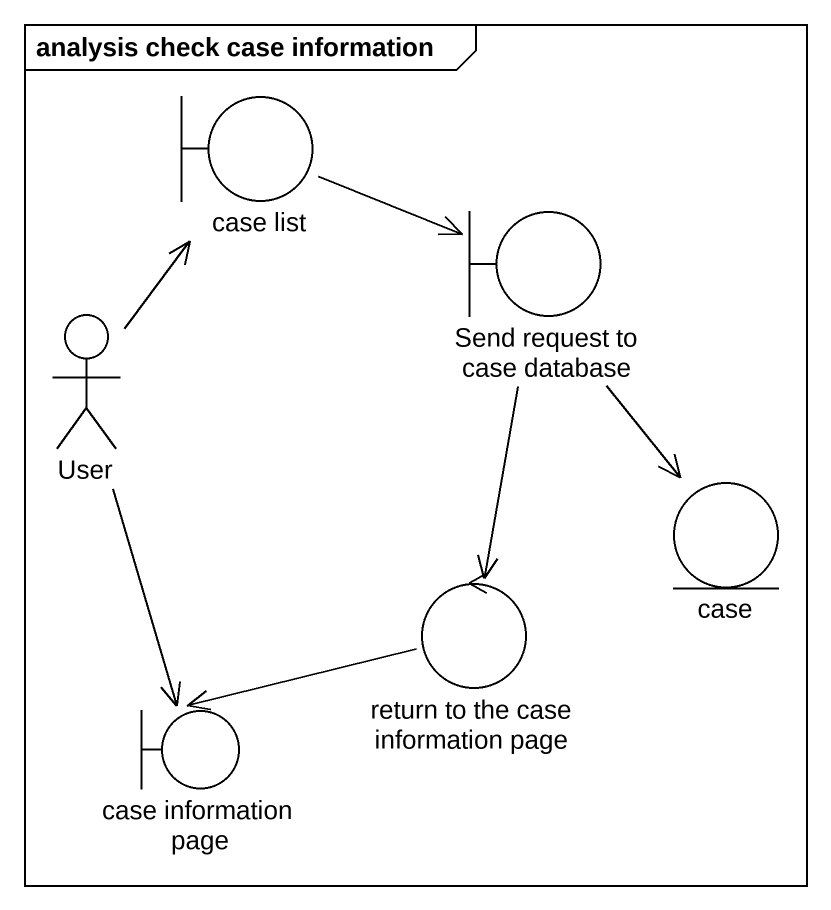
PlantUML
@startuml
mainframe analysis check case information
boundary "case list" as case_list
boundary "Send request to case database" as Send_request_to_case
actor User
entity case
control "return to the case information page" as return_to_the_case
boundary "case information page" as case_information_page
case_list -right-> Send_request_to_case
Send_request_to_case --> case
Send_request_to_case --> return_to_the_case
User -up-> case_list
User --> case_information_page
return_to_the_case -left-> case_information_page
@enduml
